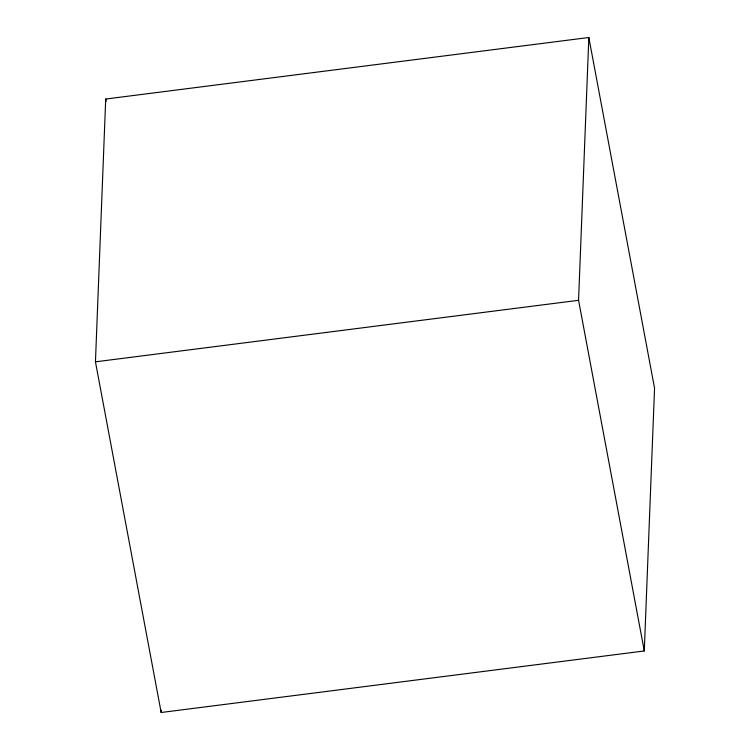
<?xml version="1.0" encoding="UTF-8"?>
<svg xmlns="http://www.w3.org/2000/svg" width="750" height="750" viewBox="0 0 750 750"><rect width="100%" height="100%" fill="white"/><g stroke="black" fill="none" stroke-linecap="round" stroke-linejoin="round"><path stroke-width="1.12" d="M95.447 361.828L105.713 99.037L588.834 37.5L654.553 388.172L644.288 650.962L161.166 712.5L95.447 361.828L578.569 300.3L588.834 37.5M161.166 712.5L161.259 710.166M578.569 300.3L644.288 650.962M105.713 99.037L106.144 101.334"/></g></svg>
